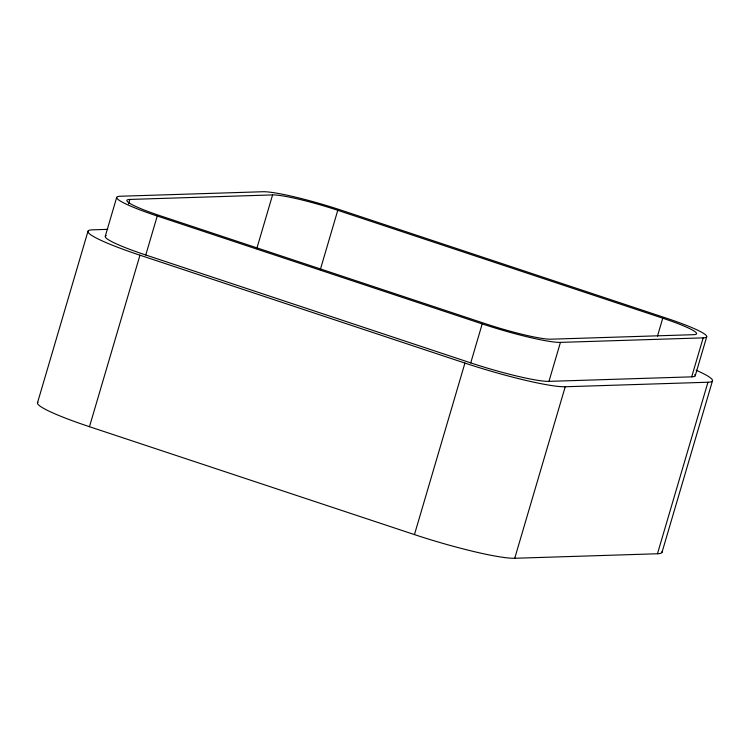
<?xml version="1.0" encoding="UTF-8"?>
<svg xmlns="http://www.w3.org/2000/svg" width="750" height="750" viewBox="0 0 750 750"><rect width="100%" height="100%" fill="white"/><g stroke="black" fill="none" stroke-linecap="round" stroke-linejoin="round"><path stroke-width="1.12" d="M37.5 402.806L87.984 231.291M116.7 197.381L105.234 236.363A63.75 6.778 16.4 0 0 145.772 255L470.738 362.887A63.75 6.778 16.4 0 0 548.962 381.366L691.697 376.847A63.75 6.778 16.4 0 0 694.781 374.466M128.541 203.906L129.853 199.434L272.587 194.916A53.128 5.644 16.4 0 1 337.772 210.309L662.747 318.197A53.128 5.644 16.4 0 1 693.572 334.678L550.837 339.197A53.128 5.644 16.4 0 1 485.653 323.794L160.678 215.916A53.128 5.644 16.4 0 1 129.853 199.434M661.959 551.569A81.731 8.681 16.4 0 1 657.469 553.753L514.734 558.272A81.731 8.681 16.4 0 1 414.45 534.591L89.475 426.703L139.959 255.188A81.731 8.681 16.4 0 1 92.531 229.828L107.737 229.35M145.772 255L157.247 216.019A63.75 6.778 16.4 0 1 120.253 196.247L262.987 191.728A63.75 6.778 16.4 0 1 341.212 210.206L666.178 318.094A63.75 6.778 16.4 0 1 703.172 337.866L691.697 376.847M256.762 248.681L272.587 194.916M320.306 269.681L337.772 210.309M414.45 534.591L464.925 363.075A81.731 8.681 16.4 0 0 565.219 386.756L707.944 382.238L657.469 553.753M470.738 362.887L482.213 323.906A63.75 6.778 16.4 0 0 560.438 342.384L703.172 337.866M548.962 381.366L560.438 342.384M514.734 558.272L565.219 386.756M657.469 336.122L662.747 318.197M695.25 375.712L706.725 336.731M662.016 552.3L712.5 380.784M157.247 216.019L482.213 323.906M139.959 255.188L464.925 363.075M89.475 426.703A81.731 8.681 16.4 0 1 37.922 402.216M696.169 370.238A81.731 8.681 16.4 0 1 707.944 382.238M105.562 235.903A63.75 6.778 16.4 0 1 106.266 235.556"/></g></svg>
